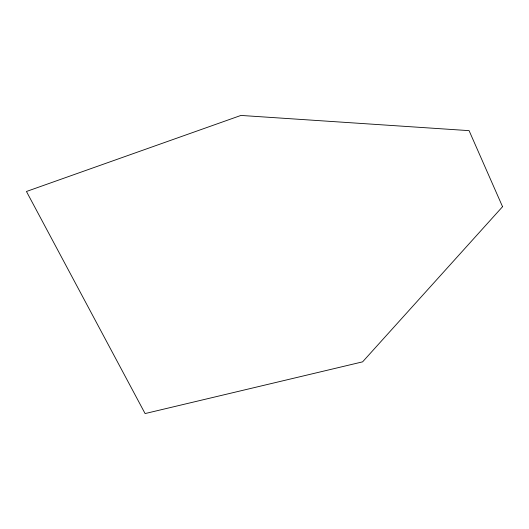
<?xml version="1.0" encoding="UTF-8"?>
<svg xmlns="http://www.w3.org/2000/svg" width="529" height="529" viewBox="0 0 529 529"><rect width="100%" height="100%" fill="white"/><g stroke="black" fill="none" stroke-linecap="round" stroke-linejoin="round"><path stroke-width="0.79" d="M502.55 206.7L362.61 361.849L145.091 413.566L26.45 191.485L240.926 115.434L469.084 130.643L502.55 206.7"/></g></svg>
